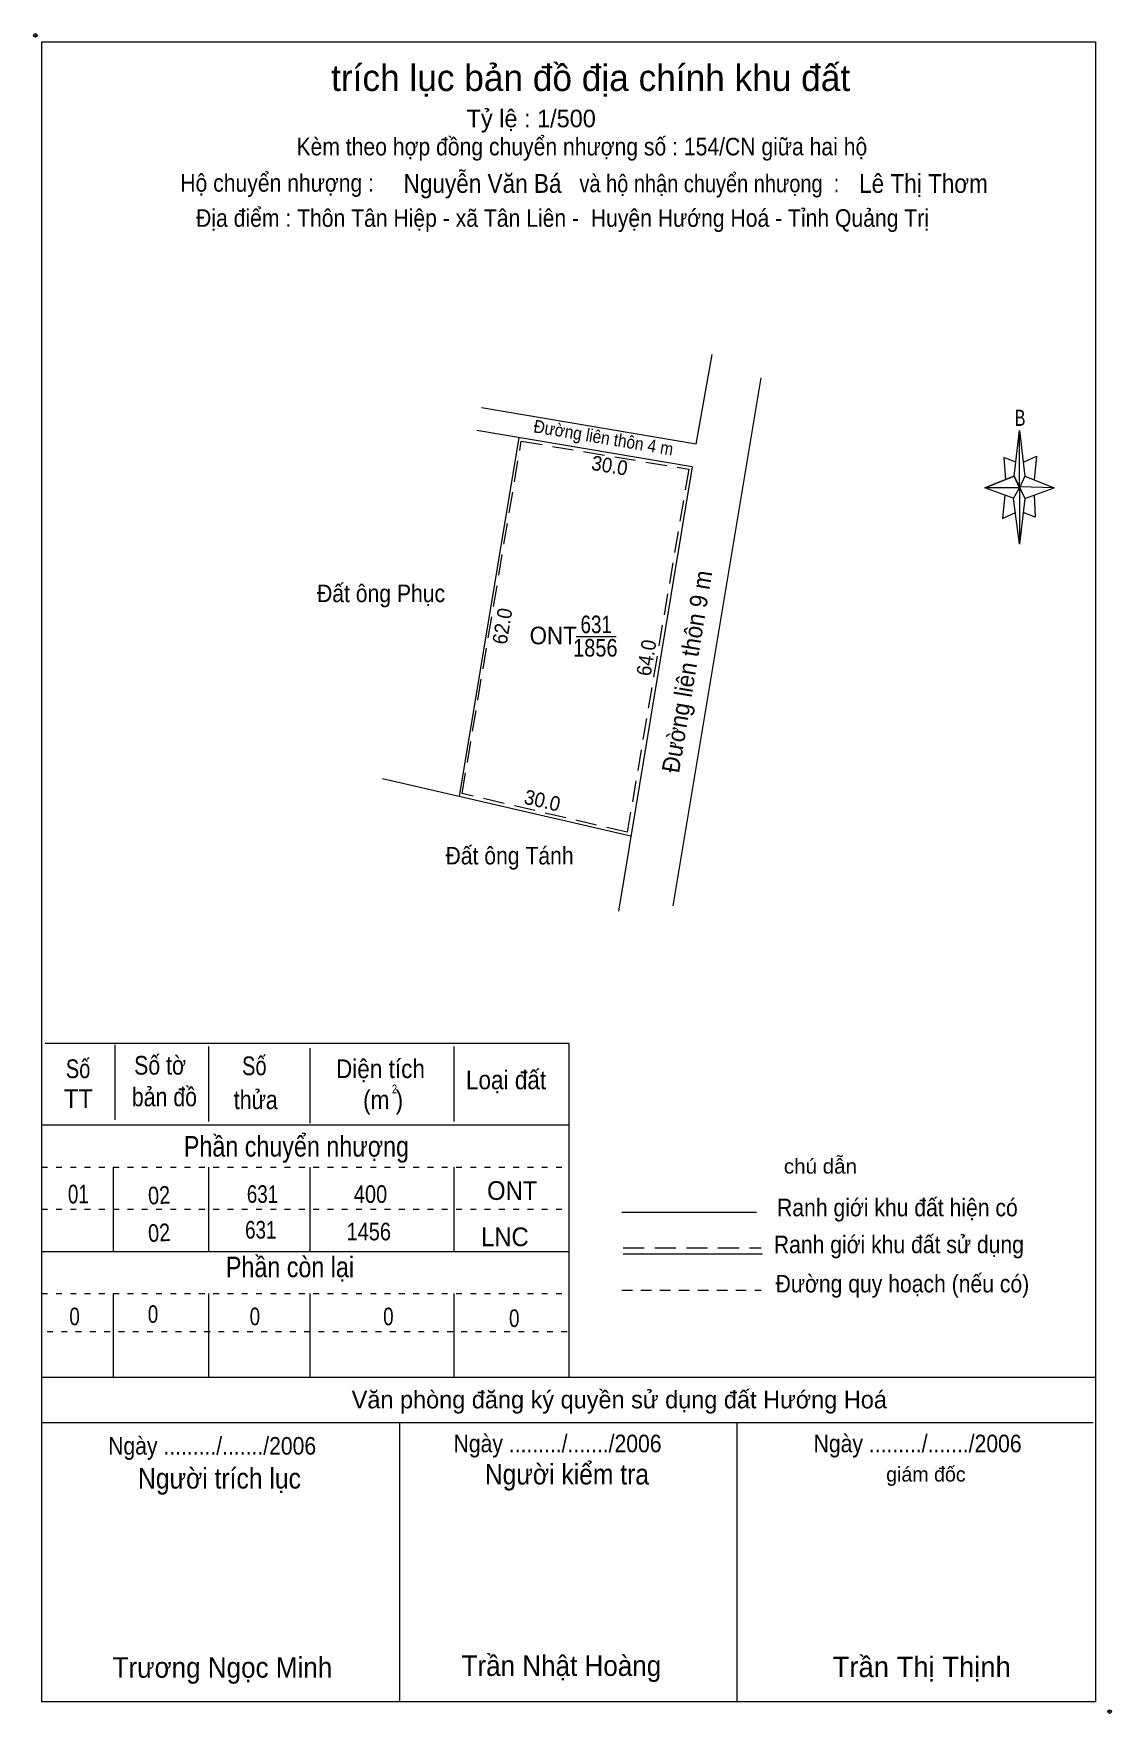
# Model space of a CAD drawing. Header units: centimetres. Extents: x 22.8 to 41.2, y 0.7 to 29.4.
import ezdxf
from ezdxf.enums import TextEntityAlignment as Align

# ---------------------------------------------------------------- set-up
doc = ezdxf.new("R2010")
doc.units = ezdxf.units.CM
doc.header["$LTSCALE"] = 0.12
doc.header["$PDMODE"] = 32
doc.header["$PDSIZE"] = 0.06
for name, pattern in [('DOTTED', [1.5, 0.3, -1.2]), ('MEDIUM_DASHED', [4.5, 3, -1.5]), ('SHORT_DASHED', [2.7, 1.5, -1.2])]:
    doc.linetypes.add(name, pattern=pattern)
doc.layers.add('1', color=7, linetype='Continuous', lineweight=13)
doc.layers.add('5', color=7, linetype='Continuous', lineweight=13)
doc.layers.add('2', color=7, linetype='Continuous')
doc.layers.add('34', color=7, linetype='Continuous')

msp = doc.modelspace()

# ---------------------------------------------------------------- linework, layer by layer
at = {"layer": '1'}
for p, q in [((34.12, 22.36), (34.39, 23.89)), ((35.22, 23.49), (33.72, 14.47)), ((34.12, 22.36), (30.45, 22.98)), ((31.09, 22.47), (30.07, 16.34)), ((34.05, 21.97), (30.37, 22.59)), ((34.05, 21.97), (32.79, 14.38)), ((32.07, 19.07), (32.75, 19.07)), ((33, 15.66), (28.76, 16.64)), ((22.94, 10.73), (31.94, 10.73)), ((22.94, 8.57), (31.94, 8.57))]:
    msp.add_line(p, q, dxfattribs=at)
at = {"layer": '1', "linetype": 'DOTTED'}
for p, q in [((22.94, 10.01), (31.94, 10.01)), ((22.94, 9.29), (31.94, 9.29)), ((22.94, 9.29), (31.94, 9.29)), ((22.94, 8.57), (31.94, 8.57)), ((22.94, 7.85), (31.94, 7.85)), ((23.03, 7.2), (31.94, 7.2)), ((23.03, 7.2), (31.94, 7.2))]:
    msp.add_line(p, q, dxfattribs=at)
at = {"layer": '1', "linetype": 'MEDIUM_DASHED'}
msp.add_lwpolyline([(31.13, 22.41), (33.99, 21.93), (32.94, 15.73), (30.12, 16.39)], close=True, dxfattribs=at)
at = {"layer": '5'}
for p, q in [((39.55, 21.81), (39.64, 22.59)), ((39.73, 21.81), (40.23, 21.61)), ((39.55, 21.43), (39.05, 21.61)), ((39.73, 21.43), (39.64, 20.65)), ((39.89, 21.49), (39.91, 21.11)), ((39.91, 21.11), (39.7, 21.19)), ((23, 12.13), (31.94, 12.13)), ((24.19, 12.1), (24.19, 10.82)), ((25.79, 12.07), (25.79, 10.79)), ((29.98, 12.07), (29.98, 10.79)), ((31.94, 12.13), (31.94, 6.42)), ((27.52, 12.04), (27.52, 10.76)), ((24.16, 10.01), (24.16, 8.57)), ((25.79, 10.01), (25.79, 8.57)), ((27.52, 10.01), (27.52, 8.57)), ((29.98, 10.01), (29.98, 8.57)), ((32.85, 9.24), (35.15, 9.24)), ((32.87, 8.53), (35.25, 8.53)), ((24.16, 7.85), (24.16, 6.42)), ((25.79, 7.85), (25.79, 6.42)), ((27.52, 7.85), (27.52, 6.42)), ((29.98, 7.85), (29.98, 6.42)), ((22.94, 6.42), (40.94, 6.42)), ((22.94, 5.65), (40.9, 5.65)), ((29.05, 5.65), (29.05, 0.88)), ((34.81, 5.65), (34.81, 0.88))]:
    msp.add_line(p, q, dxfattribs=at)
at = {"layer": '5', "linetype": 'MEDIUM_DASHED'}
msp.add_line((32.87, 8.63), (35.23, 8.63), dxfattribs=at)
at = {"layer": '5', "linetype": 'SHORT_DASHED'}
msp.add_line((32.85, 7.91), (35.23, 7.91), dxfattribs=at)
at = {"layer": '5'}
for points in [[(22.94, 29.23), (40.94, 29.23), (40.94, 0.88), (22.94, 0.88)], [(39.64, 22.59), (39.73, 21.81), (39.64, 21.61)], [(39.64, 21.61), (39.05, 21.61), (39.55, 21.81), (39.73, 21.43), (40.23, 21.61), (39.64, 21.63)], [(39.64, 21.61), (39.64, 20.65), (39.54, 21.43)]]:
    msp.add_lwpolyline(points, close=True, dxfattribs=at)
for points in [[(39.58, 22.05), (39.37, 22.13), (39.4, 21.75)], [(39.71, 22.05), (39.93, 22.15), (39.89, 21.75)], [(39.64, 21.61), (39.55, 21.81), (39.05, 21.61)], [(39.64, 21.61), (39.73, 21.43), (40.23, 21.61)], [(39.39, 21.49), (39.35, 21.09), (39.57, 21.19)]]:
    msp.add_lwpolyline(points, dxfattribs=at)
for p in [(22.83, 29.34), (41.18, 0.71)]:
    msp.add_point(p, dxfattribs=at)

# ---------------------------------------------------------------- texts
at = {"layer": '1'}
for s, height, rotation, width, p in [('Đường liên thôn 4 m', 0.2187, 350.437, 0.9, (32.5168, 22.3617)), ('30.0', 0.25, 350.437, 0.95, (32.6192, 21.8696)), ('Đường liên thôn 9 m', 0.3, 80.575, 0.95, (34.109, 18.4504)), ('62.0', 0.25, 80.508, 0.95, (30.9301, 19.2294)), ('64.0', 0.25, 80.505, 0.95, (33.3901, 18.6894)), ('30.0', 0.25, 346.934, 0.95, (31.4617, 16.15))]:
    msp.add_text(s, height=height, rotation=rotation, dxfattribs=dict(at, width=width)).set_placement(p, align=Align.CENTER)
for s, height, width, p in [('Đất ông Phục', 0.3, 0.9, (28.735, 19.66)), ('ONT', 0.3, 0.95, (31.675, 18.94)), ('631', 0.3, 0.8, (32.41, 19.13)), ('1856', 0.3, 0.85, (32.395, 18.73)), ('Đất ông Tánh', 0.3, 0.9, (30.93, 15.18)), ('2', 0.15, 0.8, (28.965, 11.27)), ('631', 0.3, 0.8, (26.71, 9.4)), ('400', 0.3, 0.85, (28.555, 9.4)), ('631', 0.3, 0.8, (26.68, 8.79)), ('1456', 0.3, 0.85, (28.525, 8.76)), ('0', 0.3, 0.8, (23.5, 7.31)), ('0', 0.3, 0.8, (24.84, 7.35)), ('0', 0.3, 0.8, (26.58, 7.31)), ('0', 0.3, 0.8, (28.86, 7.31)), ('0', 0.3, 0.8, (31.01, 7.28))]:
    msp.add_text(s, height=height, dxfattribs=dict(at, width=width)).set_placement(p, align=Align.CENTER)
at = {"layer": '2', "width": 0.85}
for height, p in [(0.3, (24.9521, 9.3801)), (0.2999, (24.9522, 8.7401))]:
    msp.add_text('02', height=height, rotation=3, dxfattribs=at).set_placement(p, align=Align.CENTER)
at = {"layer": '34', "width": 0.9}
for s, p in [('Nguyễn Văn Bá', (29.12, 26.65)), ('Lê Thị Thơm', (36.9, 26.65))]:
    msp.add_text(s, height=0.32, dxfattribs=at).set_placement(p)
at = {"layer": '5'}
for s, height, p in [('trích lục bản đồ địa chính khu đất', 0.45, (32.315, 28.39)), ('Tỷ lệ : 1/500', 0.3, (31.3, 27.77)), ('Văn phòng đăng ký quyền sử dụng đất Hướng Hoá ', 0.3, (32.86, 5.89)), (' giám đốc', 0.25, (37.995, 4.64)), ('Trần Thị Thịnh', 0.35, (37.97, 1.3))]:
    msp.add_text(s, height=height, dxfattribs=at).set_placement(p, align=Align.CENTER)
for s, height, width, p in [('Kèm theo hợp đồng chuyển nhượng số : 154/CN giữa hai hộ ', 0.3, 0.9, (32.215, 27.29)), ('Hộ chuyển nhượng :', 0.3, 0.9, (26.96, 26.67)), ('và hộ nhận chuyển nhưọng  : ', 0.3, 0.85, (34.39, 26.66)), ('Địa điểm : Thôn Tân Hiệp - xã Tân Liên -  Huyện Hướng Hoá - Tỉnh Quảng Trị ', 0.3, 0.9, (31.885, 26.07)), ('B', 0.2756, 0.75, (39.65, 22.67)), ('Số', 0.32, 0.8, (23.56, 11.53)), ('Số tờ', 0.32, 0.85, (24.96, 11.59)), ('Số', 0.32, 0.8, (26.57, 11.58)), ('Diện tích', 0.32, 0.9, (28.725, 11.53)), ('Loại đất', 0.32, 0.9, (30.87, 11.34)), ('TT', 0.32, 0.95, (23.565, 11.02)), ('bản đồ', 0.32, 0.85, (25.035, 11.05)), ('thửa', 0.32, 0.85, (26.595, 11)), ('(m )', 0.32, 0.9, (28.77, 11)), ('Phần chuyển nhượng ', 0.35, 0.85, (27.345, 10.19)), ('chú dẫn', 0.25, 1.05, (36.24, 9.9)), ('ONT', 0.32, 0.95, (30.975, 9.45)), ('01', 0.32, 0.75, (23.565, 9.39)), ('Ranh giới khu đất hiện có ', 0.3, 0.9, (37.605, 9.17)), ('LNC', 0.32, 0.95, (30.85, 8.66)), ('Ranh giới khu đất sử dụng', 0.3, 0.9, (37.58, 8.54)), ('Phần còn lại ', 0.35, 0.85, (27.235, 8.13)), ('Đường quy hoạch (nếu có)', 0.3, 0.9, (37.64, 7.87)), ('Ngày ........./......./2006', 0.3, 0.9, (31.75, 5.14)), ('Ngày ........./......./2006', 0.3, 0.9, (37.9, 5.14)), ('Ngày ........./......./2006', 0.3, 0.9, (25.85, 5.1)), ('Người trích lục', 0.35, 0.9, (25.975, 4.52)), ('Người kiểm tra', 0.35, 0.9, (31.91, 4.59)), ('Trương Ngọc Minh', 0.35, 0.95, (26.025, 1.29)), ('Trần Nhật Hoàng', 0.35, 0.95, (31.815, 1.32))]:
    msp.add_text(s, height=height, dxfattribs=dict(at, width=width)).set_placement(p, align=Align.CENTER)

doc.saveas('drawing.dxf')
